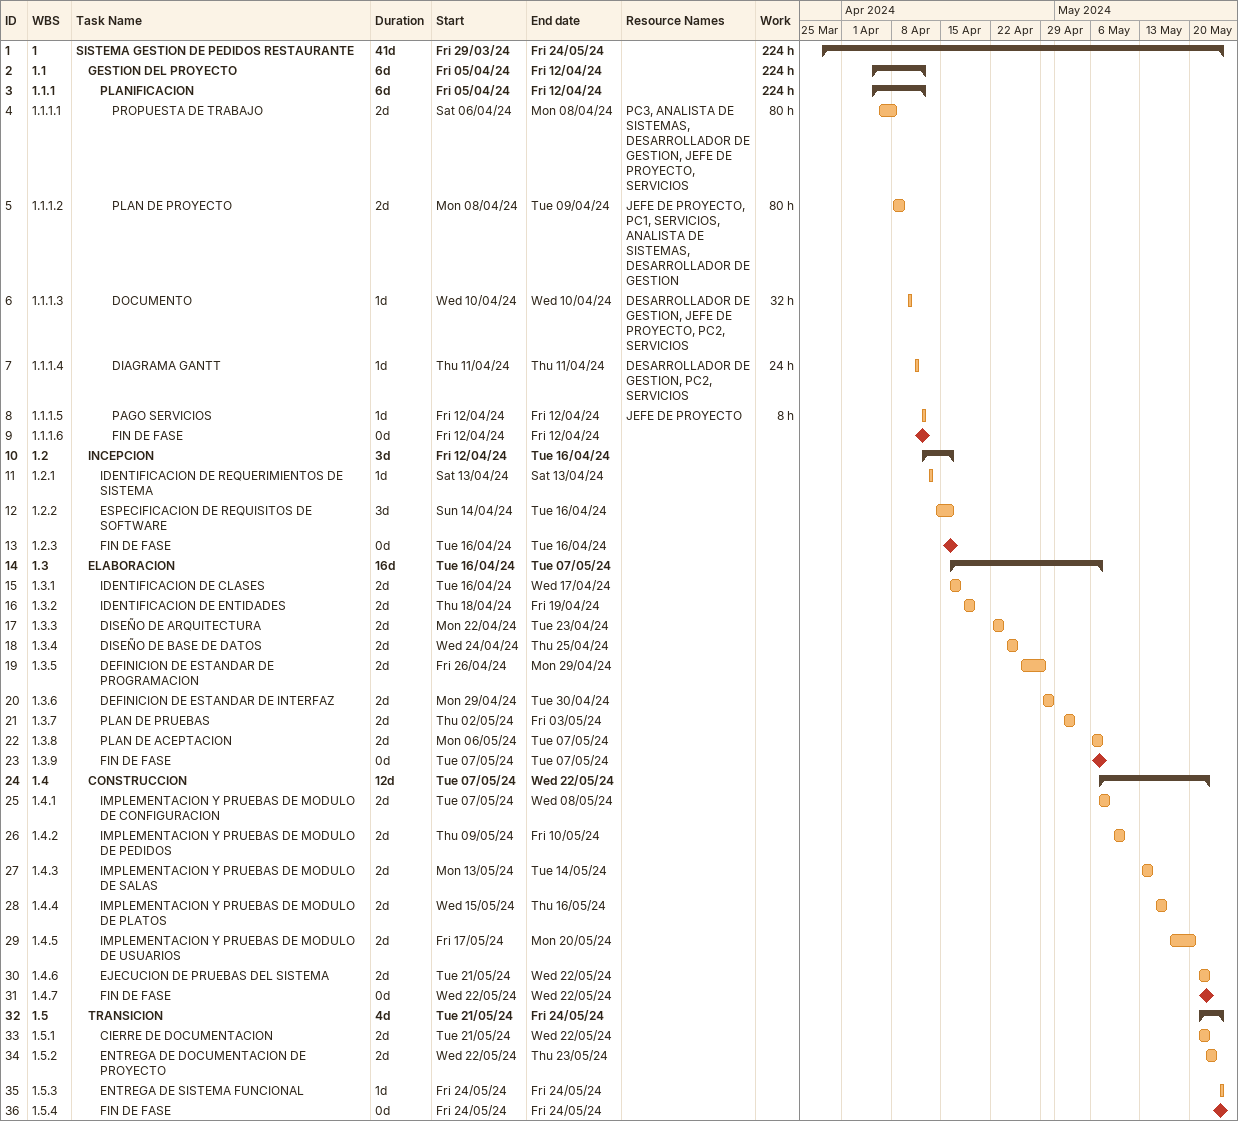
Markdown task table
| ID | WBS | Task | Duration | Start | Finish | Resources | Work (h) |
|---|---|---|---|---|---|---|---|
| 1 | 1 | **SISTEMA GESTION DE PEDIDOS RESTAURANTE** | 41d | 2024-03-29 | 2024-05-24 |  | 224 |
| 2 | 1.1 | **GESTION DEL PROYECTO** | 6d | 2024-04-05 | 2024-04-12 |  | 224 |
| 3 | 1.1.1 | **PLANIFICACION** | 6d | 2024-04-05 | 2024-04-12 |  | 224 |
| 4 | 1.1.1.1 | PROPUESTA DE TRABAJO | 2d | 2024-04-06 | 2024-04-08 | PC3, ANALISTA DE SISTEMAS, DESARROLLADOR DE GESTION, JEFE DE PROYECTO, SERVICIOS | 80 |
| 5 | 1.1.1.2 | PLAN DE PROYECTO | 2d | 2024-04-08 | 2024-04-09 | JEFE DE PROYECTO, PC1, SERVICIOS, ANALISTA DE SISTEMAS, DESARROLLADOR DE GESTION | 80 |
| 6 | 1.1.1.3 | DOCUMENTO | 1d | 2024-04-10 | 2024-04-10 | DESARROLLADOR DE GESTION, JEFE DE PROYECTO, PC2, SERVICIOS | 32 |
| 7 | 1.1.1.4 | DIAGRAMA GANTT | 1d | 2024-04-11 | 2024-04-11 | DESARROLLADOR DE GESTION, PC2, SERVICIOS | 24 |
| 8 | 1.1.1.5 | PAGO SERVICIOS | 1d | 2024-04-12 | 2024-04-12 | JEFE DE PROYECTO | 8 |
| 9 | 1.1.1.6 | FIN DE FASE | 0d | 2024-04-12 | 2024-04-12 |  |  |
| 10 | 1.2 | **INCEPCION** | 3d | 2024-04-12 | 2024-04-16 |  |  |
| 11 | 1.2.1 | IDENTIFICACION DE REQUERIMIENTOS DE SISTEMA | 1d | 2024-04-13 | 2024-04-13 |  |  |
| 12 | 1.2.2 | ESPECIFICACION DE REQUISITOS DE SOFTWARE | 3d | 2024-04-14 | 2024-04-16 |  |  |
| 13 | 1.2.3 | FIN DE FASE | 0d | 2024-04-16 | 2024-04-16 |  |  |
| 14 | 1.3 | **ELABORACION** | 16d | 2024-04-16 | 2024-05-07 |  |  |
| 15 | 1.3.1 | IDENTIFICACION DE CLASES | 2d | 2024-04-16 | 2024-04-17 |  |  |
| 16 | 1.3.2 | IDENTIFICACION DE ENTIDADES | 2d | 2024-04-18 | 2024-04-19 |  |  |
| 17 | 1.3.3 | DISEÑO DE ARQUITECTURA | 2d | 2024-04-22 | 2024-04-23 |  |  |
| 18 | 1.3.4 | DISEÑO DE BASE DE DATOS | 2d | 2024-04-24 | 2024-04-25 |  |  |
| 19 | 1.3.5 | DEFINICION DE ESTANDAR DE PROGRAMACION | 2d | 2024-04-26 | 2024-04-29 |  |  |
| 20 | 1.3.6 | DEFINICION DE ESTANDAR DE INTERFAZ | 2d | 2024-04-29 | 2024-04-30 |  |  |
| 21 | 1.3.7 | PLAN DE PRUEBAS | 2d | 2024-05-02 | 2024-05-03 |  |  |
| 22 | 1.3.8 | PLAN DE ACEPTACION | 2d | 2024-05-06 | 2024-05-07 |  |  |
| 23 | 1.3.9 | FIN DE FASE | 0d | 2024-05-07 | 2024-05-07 |  |  |
| 24 | 1.4 | **CONSTRUCCION** | 12d | 2024-05-07 | 2024-05-22 |  |  |
| 25 | 1.4.1 | IMPLEMENTACION Y PRUEBAS DE MODULO DE CONFIGURACION | 2d | 2024-05-07 | 2024-05-08 |  |  |
| 26 | 1.4.2 | IMPLEMENTACION Y PRUEBAS DE MODULO DE PEDIDOS | 2d | 2024-05-09 | 2024-05-10 |  |  |
| 27 | 1.4.3 | IMPLEMENTACION Y PRUEBAS DE MODULO DE SALAS | 2d | 2024-05-13 | 2024-05-14 |  |  |
| 28 | 1.4.4 | IMPLEMENTACION Y PRUEBAS DE MODULO DE PLATOS | 2d | 2024-05-15 | 2024-05-16 |  |  |
| 29 | 1.4.5 | IMPLEMENTACION Y PRUEBAS DE MODULO DE USUARIOS | 2d | 2024-05-17 | 2024-05-20 |  |  |
| 30 | 1.4.6 | EJECUCION DE PRUEBAS DEL SISTEMA | 2d | 2024-05-21 | 2024-05-22 |  |  |
| 31 | 1.4.7 | FIN DE FASE | 0d | 2024-05-22 | 2024-05-22 |  |  |
| 32 | 1.5 | **TRANSICION** | 4d | 2024-05-21 | 2024-05-24 |  |  |
| 33 | 1.5.1 | CIERRE DE DOCUMENTACION | 2d | 2024-05-21 | 2024-05-22 |  |  |
| 34 | 1.5.2 | ENTREGA DE DOCUMENTACION DE PROYECTO | 2d | 2024-05-22 | 2024-05-23 |  |  |
| 35 | 1.5.3 | ENTREGA DE SISTEMA FUNCIONAL | 1d | 2024-05-24 | 2024-05-24 |  |  |
| 36 | 1.5.4 | FIN DE FASE | 0d | 2024-05-24 | 2024-05-24 |  |  |
